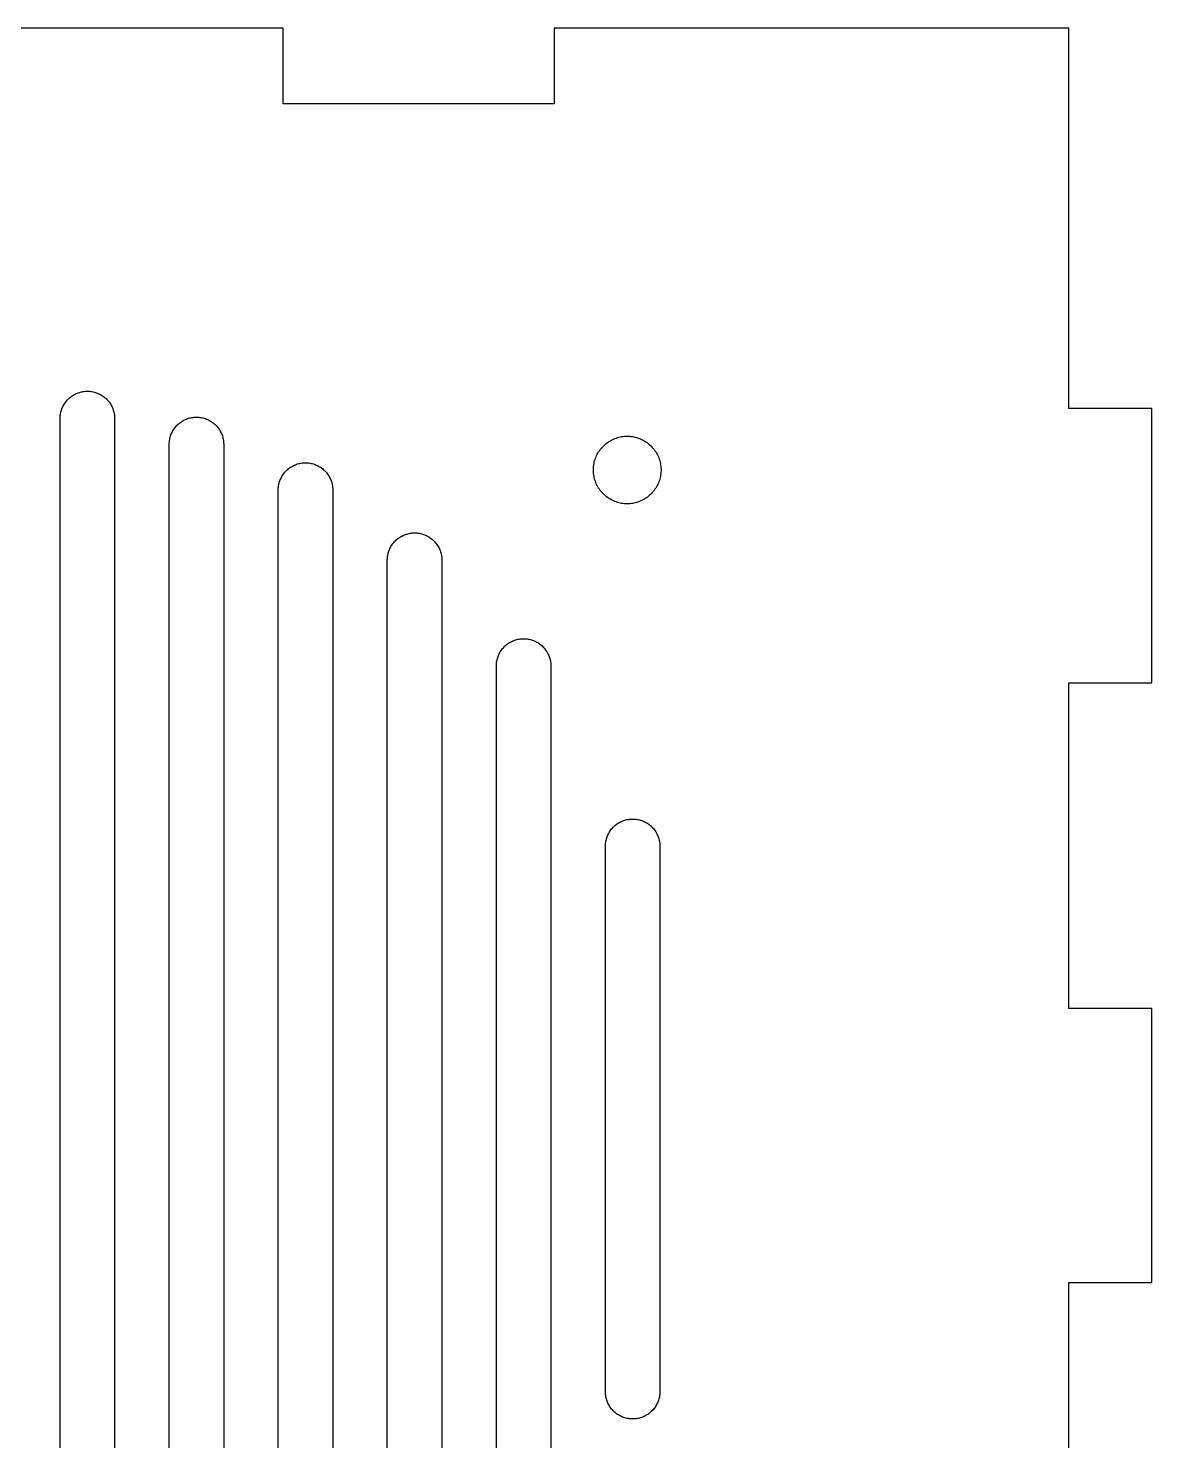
# Model space of a CAD drawing. Header units: metres. Extents: x -110 to 100, y -93 to 100.
# Drawn here: x -57.7 to -6.2, y 35.2 to 100 of the extents above; entities that cross this region are included whole.
import ezdxf

# ---------------------------------------------------------------- set-up
doc = ezdxf.new("R2010")
doc.units = ezdxf.units.M

msp = doc.modelspace()

# ---------------------------------------------------------------- linework, layer by layer
for p, q in [((-46.03, 100), (-110, 100)), ((-46.03, 96.54), (-46.03, 100)), ((-10, 100), (-33.6, 100)), ((-33.6, 100), (-33.6, 96.54)), ((-10, 82.57), (-10, 100)), ((-33.6, 96.54), (-46.03, 96.54)), ((-55.9957, 82.8688), (-55.9631, 82.9099)), ((-55.9631, 82.9099), (-55.9289, 82.9495)), ((-55.9289, 82.9495), (-55.8931, 82.9877)), ((-55.8931, 82.9877), (-55.8557, 83.0243)), ((-55.8557, 83.0243), (-55.8168, 83.0593)), ((-55.8168, 83.0593), (-55.7764, 83.0927)), ((-55.7764, 83.0927), (-55.7347, 83.1243)), ((-55.7347, 83.1243), (-55.6917, 83.1542)), ((-55.6917, 83.1542), (-55.6475, 83.1823)), ((-55.6475, 83.1823), (-55.6022, 83.2085)), ((-55.6022, 83.2085), (-55.5558, 83.2327)), ((-55.5558, 83.2327), (-55.5084, 83.255)), ((-55.5084, 83.255), (-55.4601, 83.2753)), ((-55.4601, 83.2753), (-55.4111, 83.2935)), ((-55.4111, 83.2935), (-55.3613, 83.3097)), ((-55.3613, 83.3097), (-55.3109, 83.3238)), ((-55.3109, 83.3238), (-55.2599, 83.3358)), ((-55.2599, 83.3358), (-55.2085, 83.3456)), ((-55.2085, 83.3456), (-55.1567, 83.3532)), ((-55.1567, 83.3532), (-55.1046, 83.3587)), ((-55.1046, 83.3587), (-55.0523, 83.362)), ((-55.0523, 83.362), (-55, 83.3631)), ((-55, 83.3631), (-54.9477, 83.362)), ((-54.9477, 83.362), (-54.8954, 83.3587)), ((-54.8954, 83.3587), (-54.8433, 83.3532)), ((-54.8433, 83.3532), (-54.7915, 83.3456)), ((-54.7915, 83.3456), (-54.7401, 83.3358)), ((-54.7401, 83.3358), (-54.6891, 83.3238)), ((-54.6891, 83.3238), (-54.6387, 83.3097)), ((-54.6387, 83.3097), (-54.5889, 83.2935)), ((-54.5889, 83.2935), (-54.5399, 83.2753)), ((-54.5399, 83.2753), (-54.4916, 83.255)), ((-54.4916, 83.255), (-54.4442, 83.2327)), ((-54.4442, 83.2327), (-54.3978, 83.2085)), ((-54.3978, 83.2085), (-54.3525, 83.1823)), ((-54.3525, 83.1823), (-54.3083, 83.1542)), ((-54.3083, 83.1542), (-54.2653, 83.1243)), ((-54.2653, 83.1243), (-54.2236, 83.0927)), ((-54.2236, 83.0927), (-54.1832, 83.0593)), ((-54.1832, 83.0593), (-54.1443, 83.0243)), ((-54.1443, 83.0243), (-54.1069, 82.9877)), ((-54.1069, 82.9877), (-54.0711, 82.9495)), ((-54.0711, 82.9495), (-54.0369, 82.9099)), ((-54.0369, 82.9099), (-54.0043, 82.8688)), ((-56.2475, 82.1916), (-56.2431, 82.2437)), ((-56.2431, 82.2437), (-56.2366, 82.2957)), ((-56.2366, 82.2957), (-56.2278, 82.3473)), ((-56.2278, 82.3473), (-56.217, 82.3985)), ((-56.217, 82.3985), (-56.2039, 82.4492)), ((-56.2039, 82.4492), (-56.1888, 82.4993)), ((-56.1888, 82.4993), (-56.1716, 82.5488)), ((-56.1716, 82.5488), (-56.1523, 82.5975)), ((-56.1523, 82.5975), (-56.131, 82.6453)), ((-56.131, 82.6453), (-56.1077, 82.6922)), ((-56.1077, 82.6922), (-56.0825, 82.7381)), ((-56.0825, 82.7381), (-56.0554, 82.7829)), ((-56.0554, 82.7829), (-56.0264, 82.8265)), ((-56.0264, 82.8265), (-55.9957, 82.8688)), ((-54.0043, 82.8688), (-53.9736, 82.8265)), ((-53.9736, 82.8265), (-53.9446, 82.7829)), ((-53.9446, 82.7829), (-53.9175, 82.7381)), ((-53.9175, 82.7381), (-53.8923, 82.6922)), ((-53.8923, 82.6922), (-53.869, 82.6453)), ((-53.869, 82.6453), (-53.8477, 82.5975)), ((-53.8477, 82.5975), (-53.8284, 82.5488)), ((-53.8284, 82.5488), (-53.8112, 82.4993)), ((-53.8112, 82.4993), (-53.7961, 82.4492)), ((-53.7961, 82.4492), (-53.783, 82.3985)), ((-53.783, 82.3985), (-53.7722, 82.3473)), ((-53.7722, 82.3473), (-53.7634, 82.2957)), ((-53.7634, 82.2957), (-53.7569, 82.2437)), ((-53.7569, 82.2437), (-53.7525, 82.1916)), ((-6.2, 82.57), (-10, 82.57)), ((-6.2, 70), (-6.2, 82.57)), ((-56.25, 17.8869), (-56.25, 82.1131)), ((-56.25, 82.1131), (-56.2497, 82.1131)), ((-56.2497, 82.1393), (-56.2475, 82.1916)), ((-56.2497, 82.1131), (-56.2497, 82.1393)), ((-53.7525, 82.1916), (-53.7503, 82.1393)), ((-53.7503, 82.1393), (-53.7503, 82.1131)), ((-53.7503, 82.1131), (-53.75, 82.1131)), ((-53.75, 82.1131), (-53.75, 17.8869)), ((-51.0825, 81.5483), (-51.0554, 81.5931)), ((-51.0554, 81.5931), (-51.0264, 81.6367)), ((-51.0264, 81.6367), (-50.9957, 81.679)), ((-50.9957, 81.679), (-50.9631, 81.7201)), ((-50.9631, 81.7201), (-50.9289, 81.7597)), ((-50.9289, 81.7597), (-50.8931, 81.7979)), ((-50.8931, 81.7979), (-50.8557, 81.8345)), ((-50.8557, 81.8345), (-50.8168, 81.8695)), ((-50.8168, 81.8695), (-50.7764, 81.9029)), ((-50.7764, 81.9029), (-50.7347, 81.9346)), ((-50.7347, 81.9346), (-50.6917, 81.9644)), ((-50.6917, 81.9644), (-50.6475, 81.9925)), ((-50.6475, 81.9925), (-50.6022, 82.0187)), ((-50.6022, 82.0187), (-50.5558, 82.0429)), ((-50.5558, 82.0429), (-50.5084, 82.0652)), ((-50.5084, 82.0652), (-50.4601, 82.0855)), ((-50.4601, 82.0855), (-50.4111, 82.1038)), ((-50.4111, 82.1038), (-50.3613, 82.1199)), ((-50.3613, 82.1199), (-50.3109, 82.134)), ((-50.3109, 82.134), (-50.2599, 82.146)), ((-50.2599, 82.146), (-50.2085, 82.1558)), ((-50.2085, 82.1558), (-50.1567, 82.1634)), ((-50.1567, 82.1634), (-50.1046, 82.1689)), ((-50.1046, 82.1689), (-50.0523, 82.1722)), ((-50.0523, 82.1722), (-50, 82.1733)), ((-50, 82.1733), (-49.9477, 82.1722)), ((-49.9477, 82.1722), (-49.8954, 82.1689)), ((-49.8954, 82.1689), (-49.8433, 82.1634)), ((-49.8433, 82.1634), (-49.7915, 82.1558)), ((-49.7915, 82.1558), (-49.7401, 82.146)), ((-49.7401, 82.146), (-49.6891, 82.134)), ((-49.6891, 82.134), (-49.6387, 82.1199)), ((-49.6387, 82.1199), (-49.5889, 82.1038)), ((-49.5889, 82.1038), (-49.5399, 82.0855)), ((-49.5399, 82.0855), (-49.4916, 82.0652)), ((-49.4916, 82.0652), (-49.4442, 82.0429)), ((-49.4442, 82.0429), (-49.3978, 82.0187)), ((-49.3978, 82.0187), (-49.3525, 81.9925)), ((-49.3525, 81.9925), (-49.3083, 81.9644)), ((-49.3083, 81.9644), (-49.2653, 81.9346)), ((-49.2653, 81.9346), (-49.2236, 81.9029)), ((-49.2236, 81.9029), (-49.1832, 81.8695)), ((-49.1832, 81.8695), (-49.1443, 81.8345)), ((-49.1443, 81.8345), (-49.1069, 81.7979)), ((-49.1069, 81.7979), (-49.0711, 81.7597)), ((-49.0711, 81.7597), (-49.0369, 81.7201)), ((-49.0369, 81.7201), (-49.0043, 81.679)), ((-49.0043, 81.679), (-48.9736, 81.6367)), ((-48.9736, 81.6367), (-48.9446, 81.5931)), ((-48.9446, 81.5931), (-48.9175, 81.5483)), ((-51.2497, 80.9495), (-51.2475, 81.0018)), ((-51.2497, 80.9233), (-51.2497, 80.9495)), ((-51.2475, 81.0018), (-51.2431, 81.0539)), ((-51.2431, 81.0539), (-51.2366, 81.1059)), ((-51.2366, 81.1059), (-51.2278, 81.1575)), ((-51.2278, 81.1575), (-51.217, 81.2087)), ((-51.217, 81.2087), (-51.2039, 81.2594)), ((-51.2039, 81.2594), (-51.1888, 81.3096)), ((-51.1888, 81.3096), (-51.1716, 81.359)), ((-51.1716, 81.359), (-51.1523, 81.4077)), ((-51.1523, 81.4077), (-51.131, 81.4555)), ((-51.131, 81.4555), (-51.1077, 81.5024)), ((-51.1077, 81.5024), (-51.0825, 81.5483)), ((-48.9175, 81.5483), (-48.8923, 81.5024)), ((-48.8923, 81.5024), (-48.869, 81.4555)), ((-48.869, 81.4555), (-48.8477, 81.4077)), ((-48.8477, 81.4077), (-48.8284, 81.359)), ((-48.8284, 81.359), (-48.8112, 81.3096)), ((-48.8112, 81.3096), (-48.7961, 81.2594)), ((-48.7961, 81.2594), (-48.783, 81.2087)), ((-48.783, 81.2087), (-48.7722, 81.1575)), ((-48.7722, 81.1575), (-48.7634, 81.1059)), ((-48.7634, 81.1059), (-48.7569, 81.0539)), ((-48.7569, 81.0539), (-48.7525, 81.0018)), ((-48.7525, 81.0018), (-48.7503, 80.9495)), ((-48.7503, 80.9495), (-48.7503, 80.9233)), ((-31.2628, 80.9233), (-31.2128, 80.9647)), ((-31.2128, 80.9647), (-31.1611, 81.004)), ((-31.1611, 81.004), (-31.1078, 81.041)), ((-31.1078, 81.041), (-31.0529, 81.0758)), ((-31.0529, 81.0758), (-30.9967, 81.1083)), ((-30.9967, 81.1083), (-30.9392, 81.1384)), ((-30.9392, 81.1384), (-30.8804, 81.166)), ((-30.8804, 81.166), (-30.8206, 81.1911)), ((-30.8206, 81.1911), (-30.7598, 81.2138)), ((-30.7598, 81.2138), (-30.698, 81.2338)), ((-30.698, 81.2338), (-30.6355, 81.2513)), ((-30.6355, 81.2513), (-30.5723, 81.2661)), ((-30.5723, 81.2661), (-30.5085, 81.2783)), ((-30.5085, 81.2783), (-30.4443, 81.2878)), ((-30.4443, 81.2878), (-30.3797, 81.2946)), ((-30.3797, 81.2946), (-30.3149, 81.2986)), ((-30.3149, 81.2986), (-30.25, 81.3)), ((-30.25, 81.3), (-30.1851, 81.2986)), ((-30.1851, 81.2986), (-30.1203, 81.2946)), ((-30.1203, 81.2946), (-30.0557, 81.2878)), ((-30.0557, 81.2878), (-29.9915, 81.2783)), ((-29.9915, 81.2783), (-29.9277, 81.2661)), ((-29.9277, 81.2661), (-29.8645, 81.2513)), ((-29.8645, 81.2513), (-29.802, 81.2338)), ((-29.802, 81.2338), (-29.7403, 81.2138)), ((-29.7403, 81.2138), (-29.6794, 81.1911)), ((-29.6794, 81.1911), (-29.6196, 81.166)), ((-29.6196, 81.166), (-29.5608, 81.1384)), ((-29.5608, 81.1384), (-29.5033, 81.1083)), ((-29.5033, 81.1083), (-29.4471, 81.0758)), ((-29.4471, 81.0758), (-29.3923, 81.041)), ((-29.3923, 81.041), (-29.3389, 81.004)), ((-29.3389, 81.004), (-29.2872, 80.9647)), ((-29.2872, 80.9647), (-29.2372, 80.9233)), ((-51.25, 19.0767), (-51.25, 80.9233)), ((-51.25, 80.9233), (-51.2497, 80.9233)), ((-48.7503, 80.9233), (-48.75, 80.9233)), ((-48.75, 80.9233), (-48.75, 19.0767)), ((-31.7242, 80.229), (-31.7028, 80.2903)), ((-31.7028, 80.2903), (-31.6789, 80.3506)), ((-31.6789, 80.3506), (-31.6525, 80.41)), ((-31.6525, 80.41), (-31.6236, 80.4681)), ((-31.6236, 80.4681), (-31.5923, 80.525)), ((-31.5923, 80.525), (-31.5587, 80.5805)), ((-31.5587, 80.5805), (-31.5228, 80.6346)), ((-31.5228, 80.6346), (-31.4846, 80.6871)), ((-31.4846, 80.6871), (-31.4443, 80.738)), ((-31.4443, 80.738), (-31.4019, 80.7871)), ((-31.4019, 80.7871), (-31.3574, 80.8345)), ((-31.3574, 80.8345), (-31.3111, 80.8799)), ((-31.3111, 80.8799), (-31.2628, 80.9233)), ((-29.2372, 80.9233), (-29.189, 80.8799)), ((-29.189, 80.8799), (-29.1426, 80.8345)), ((-29.1426, 80.8345), (-29.0981, 80.7871)), ((-29.0981, 80.7871), (-29.0557, 80.738)), ((-29.0557, 80.738), (-29.0154, 80.6871)), ((-29.0154, 80.6871), (-28.9772, 80.6346)), ((-28.9772, 80.6346), (-28.9413, 80.5805)), ((-28.9413, 80.5805), (-28.9077, 80.525)), ((-28.9077, 80.525), (-28.8764, 80.4681)), ((-28.8764, 80.4681), (-28.8475, 80.41)), ((-28.8475, 80.41), (-28.8211, 80.3506)), ((-28.8211, 80.3506), (-28.7972, 80.2903)), ((-28.7972, 80.2903), (-28.7759, 80.229)), ((-45.9631, 79.6282), (-45.9289, 79.6678)), ((-45.9289, 79.6678), (-45.8931, 79.706)), ((-45.8931, 79.706), (-45.8557, 79.7426)), ((-45.8557, 79.7426), (-45.8168, 79.7776)), ((-45.8168, 79.7776), (-45.7764, 79.811)), ((-45.7764, 79.811), (-45.7347, 79.8427)), ((-45.7347, 79.8427), (-45.6917, 79.8725)), ((-45.6917, 79.8725), (-45.6475, 79.9006)), ((-45.6475, 79.9006), (-45.6022, 79.9268)), ((-45.6022, 79.9268), (-45.5558, 79.951)), ((-45.5558, 79.951), (-45.5084, 79.9733)), ((-45.5084, 79.9733), (-45.4601, 79.9936)), ((-45.4601, 79.9936), (-45.4111, 80.0119)), ((-45.4111, 80.0119), (-45.3613, 80.028)), ((-45.3613, 80.028), (-45.3109, 80.0421)), ((-45.3109, 80.0421), (-45.2599, 80.0541)), ((-45.2599, 80.0541), (-45.2085, 80.0639)), ((-45.2085, 80.0639), (-45.1567, 80.0715)), ((-45.1567, 80.0715), (-45.1046, 80.077)), ((-45.1046, 80.077), (-45.0523, 80.0803)), ((-45.0523, 80.0803), (-45, 80.0814)), ((-45, 80.0814), (-44.9477, 80.0803)), ((-44.9477, 80.0803), (-44.8954, 80.077)), ((-44.8954, 80.077), (-44.8433, 80.0715)), ((-44.8433, 80.0715), (-44.7915, 80.0639)), ((-44.7915, 80.0639), (-44.7401, 80.0541)), ((-44.7401, 80.0541), (-44.6891, 80.0421)), ((-44.6891, 80.0421), (-44.6387, 80.028)), ((-44.6387, 80.028), (-44.5889, 80.0119)), ((-44.5889, 80.0119), (-44.5399, 79.9936)), ((-44.5399, 79.9936), (-44.4916, 79.9733)), ((-44.4916, 79.9733), (-44.4442, 79.951)), ((-44.4442, 79.951), (-44.3978, 79.9268)), ((-44.3978, 79.9268), (-44.3525, 79.9006)), ((-44.3525, 79.9006), (-44.3083, 79.8725)), ((-44.3083, 79.8725), (-44.2653, 79.8427)), ((-44.2653, 79.8427), (-44.2236, 79.811)), ((-44.2236, 79.811), (-44.1832, 79.7776)), ((-44.1832, 79.7776), (-44.1443, 79.7426)), ((-44.1443, 79.7426), (-44.1069, 79.706)), ((-44.1069, 79.706), (-44.0711, 79.6678)), ((-44.0711, 79.6678), (-44.0369, 79.6282)), ((-31.7997, 79.7825), (-31.797, 79.8473)), ((-31.7997, 79.7175), (-31.7997, 79.7825)), ((-31.797, 79.6527), (-31.7997, 79.7175)), ((-31.797, 79.8473), (-31.7915, 79.912)), ((-31.7915, 79.588), (-31.797, 79.6527)), ((-31.7915, 79.912), (-31.7834, 79.9764)), ((-31.7834, 79.9764), (-31.7726, 80.0404)), ((-31.7726, 80.0404), (-31.759, 80.1039)), ((-31.759, 80.1039), (-31.7429, 80.1668)), ((-31.7429, 80.1668), (-31.7242, 80.229)), ((-28.7759, 80.229), (-28.7571, 80.1668)), ((-28.7571, 80.1668), (-28.741, 80.1039)), ((-28.741, 80.1039), (-28.7275, 80.0404)), ((-28.7275, 80.0404), (-28.7166, 79.9764)), ((-28.7166, 79.9764), (-28.7085, 79.912)), ((-28.7085, 79.912), (-28.7031, 79.8473)), ((-28.7031, 79.6527), (-28.7085, 79.588)), ((-28.7031, 79.8473), (-28.7003, 79.7825)), ((-28.7003, 79.7175), (-28.7031, 79.6527)), ((-28.7003, 79.7825), (-28.7003, 79.7175)), ((-46.2431, 78.9621), (-46.2366, 79.014)), ((-46.2366, 79.014), (-46.2278, 79.0656)), ((-46.2278, 79.0656), (-46.217, 79.1168)), ((-46.217, 79.1168), (-46.2039, 79.1675)), ((-46.2039, 79.1675), (-46.1888, 79.2177)), ((-46.1888, 79.2177), (-46.1716, 79.2671)), ((-46.1716, 79.2671), (-46.1523, 79.3158)), ((-46.1523, 79.3158), (-46.131, 79.3636)), ((-46.131, 79.3636), (-46.1077, 79.4105)), ((-46.1077, 79.4105), (-46.0825, 79.4564)), ((-46.0825, 79.4564), (-46.0554, 79.5012)), ((-46.0554, 79.5012), (-46.0264, 79.5448)), ((-46.0264, 79.5448), (-45.9957, 79.5871)), ((-45.9957, 79.5871), (-45.9631, 79.6282)), ((-44.0369, 79.6282), (-44.0043, 79.5871)), ((-44.0043, 79.5871), (-43.9736, 79.5448)), ((-43.9736, 79.5448), (-43.9446, 79.5012)), ((-43.9446, 79.5012), (-43.9175, 79.4564)), ((-43.9175, 79.4564), (-43.8923, 79.4105)), ((-43.8923, 79.4105), (-43.869, 79.3636)), ((-43.869, 79.3636), (-43.8477, 79.3158)), ((-43.8477, 79.3158), (-43.8284, 79.2671)), ((-43.8284, 79.2671), (-43.8112, 79.2177)), ((-43.8112, 79.2177), (-43.7961, 79.1675)), ((-43.7961, 79.1675), (-43.783, 79.1168)), ((-43.783, 79.1168), (-43.7722, 79.0656)), ((-43.7722, 79.0656), (-43.7634, 79.014)), ((-43.7634, 79.014), (-43.7569, 78.9621)), ((-31.7834, 79.5236), (-31.7915, 79.588)), ((-31.7726, 79.4595), (-31.7834, 79.5236)), ((-31.759, 79.396), (-31.7726, 79.4595)), ((-31.7429, 79.3332), (-31.759, 79.396)), ((-31.7242, 79.271), (-31.7429, 79.3332)), ((-31.7028, 79.2097), (-31.7242, 79.271)), ((-31.6789, 79.1493), (-31.7028, 79.2097)), ((-31.6525, 79.09), (-31.6789, 79.1493)), ((-31.6236, 79.0319), (-31.6525, 79.09)), ((-31.5923, 78.975), (-31.6236, 79.0319)), ((-28.8764, 79.0319), (-28.9077, 78.975)), ((-28.8475, 79.09), (-28.8764, 79.0319)), ((-28.8211, 79.1493), (-28.8475, 79.09)), ((-28.7972, 79.2097), (-28.8211, 79.1493)), ((-28.7759, 79.271), (-28.7972, 79.2097)), ((-28.7571, 79.3332), (-28.7759, 79.271)), ((-28.741, 79.396), (-28.7571, 79.3332)), ((-28.7275, 79.4595), (-28.741, 79.396)), ((-28.7166, 79.5236), (-28.7275, 79.4595)), ((-28.7085, 79.588), (-28.7166, 79.5236)), ((-46.25, 21.1686), (-46.25, 78.8314)), ((-46.25, 78.8314), (-46.2497, 78.8314)), ((-46.2497, 78.8576), (-46.2475, 78.9099)), ((-46.2497, 78.8314), (-46.2497, 78.8576)), ((-46.2475, 78.9099), (-46.2431, 78.9621)), ((-43.7569, 78.9621), (-43.7525, 78.9099)), ((-43.7525, 78.9099), (-43.7503, 78.8576)), ((-43.7503, 78.8576), (-43.7503, 78.8314)), ((-43.7503, 78.8314), (-43.75, 78.8314)), ((-43.75, 78.8314), (-43.75, 21.1686)), ((-31.5587, 78.9195), (-31.5923, 78.975)), ((-31.5228, 78.8654), (-31.5587, 78.9195)), ((-31.4846, 78.8129), (-31.5228, 78.8654)), ((-31.4443, 78.762), (-31.4846, 78.8129)), ((-31.4019, 78.7128), (-31.4443, 78.762)), ((-31.3574, 78.6655), (-31.4019, 78.7128)), ((-31.3111, 78.6201), (-31.3574, 78.6655)), ((-31.2628, 78.5766), (-31.3111, 78.6201)), ((-31.2128, 78.5353), (-31.2628, 78.5766)), ((-31.1611, 78.496), (-31.2128, 78.5353)), ((-31.1078, 78.459), (-31.1611, 78.496)), ((-31.0529, 78.4242), (-31.1078, 78.459)), ((-30.9967, 78.3917), (-31.0529, 78.4242)), ((-30.9392, 78.3616), (-30.9967, 78.3917)), ((-30.8804, 78.334), (-30.9392, 78.3616)), ((-29.5608, 78.3616), (-29.6196, 78.334)), ((-29.5033, 78.3917), (-29.5608, 78.3616)), ((-29.4471, 78.4242), (-29.5033, 78.3917)), ((-29.3923, 78.459), (-29.4471, 78.4242)), ((-29.3389, 78.496), (-29.3923, 78.459)), ((-29.2872, 78.5353), (-29.3389, 78.496)), ((-29.2372, 78.5766), (-29.2872, 78.5353)), ((-29.189, 78.6201), (-29.2372, 78.5766)), ((-29.1426, 78.6655), (-29.189, 78.6201)), ((-29.0981, 78.7128), (-29.1426, 78.6655)), ((-29.0557, 78.762), (-29.0981, 78.7128)), ((-29.0154, 78.8129), (-29.0557, 78.762)), ((-28.9772, 78.8654), (-29.0154, 78.8129)), ((-28.9413, 78.9195), (-28.9772, 78.8654)), ((-28.9077, 78.975), (-28.9413, 78.9195)), ((-30.8206, 78.3088), (-30.8804, 78.334)), ((-30.7598, 78.2862), (-30.8206, 78.3088)), ((-30.698, 78.2661), (-30.7598, 78.2862)), ((-30.6355, 78.2487), (-30.698, 78.2661)), ((-30.5723, 78.2339), (-30.6355, 78.2487)), ((-30.5085, 78.2217), (-30.5723, 78.2339)), ((-30.4443, 78.2122), (-30.5085, 78.2217)), ((-30.3797, 78.2054), (-30.4443, 78.2122)), ((-30.3149, 78.2014), (-30.3797, 78.2054)), ((-30.25, 78.2), (-30.3149, 78.2014)), ((-30.1851, 78.2014), (-30.25, 78.2)), ((-30.1203, 78.2054), (-30.1851, 78.2014)), ((-30.0557, 78.2122), (-30.1203, 78.2054)), ((-29.9915, 78.2217), (-30.0557, 78.2122)), ((-29.9277, 78.2339), (-29.9915, 78.2217)), ((-29.8645, 78.2487), (-29.9277, 78.2339)), ((-29.802, 78.2661), (-29.8645, 78.2487)), ((-29.7403, 78.2862), (-29.802, 78.2661)), ((-29.6794, 78.3088), (-29.7403, 78.2862)), ((-29.6196, 78.334), (-29.6794, 78.3088)), ((-40.9957, 76.3731), (-40.9631, 76.4142)), ((-40.9631, 76.4142), (-40.9289, 76.4538)), ((-40.9289, 76.4538), (-40.8931, 76.4919)), ((-40.8931, 76.4919), (-40.8557, 76.5286)), ((-40.8557, 76.5286), (-40.8168, 76.5636)), ((-40.8168, 76.5636), (-40.7764, 76.597)), ((-40.7764, 76.597), (-40.7347, 76.6286)), ((-40.7347, 76.6286), (-40.6917, 76.6585)), ((-40.6917, 76.6585), (-40.6475, 76.6866)), ((-40.6475, 76.6866), (-40.6022, 76.7128)), ((-40.6022, 76.7128), (-40.5558, 76.737)), ((-40.5558, 76.737), (-40.5084, 76.7593)), ((-40.5084, 76.7593), (-40.4601, 76.7796)), ((-40.4601, 76.7796), (-40.4111, 76.7978)), ((-40.4111, 76.7978), (-40.3613, 76.814)), ((-40.3613, 76.814), (-40.3109, 76.8281)), ((-40.3109, 76.8281), (-40.2599, 76.8401)), ((-40.2599, 76.8401), (-40.2085, 76.8499)), ((-40.2085, 76.8499), (-40.1567, 76.8575)), ((-40.1567, 76.8575), (-40.1046, 76.863)), ((-40.1046, 76.863), (-40.0523, 76.8663)), ((-40.0523, 76.8663), (-40, 76.8674)), ((-40, 76.8674), (-39.9477, 76.8663)), ((-39.9477, 76.8663), (-39.8954, 76.863)), ((-39.8954, 76.863), (-39.8433, 76.8575)), ((-39.8433, 76.8575), (-39.7915, 76.8499)), ((-39.7915, 76.8499), (-39.7401, 76.8401)), ((-39.7401, 76.8401), (-39.6891, 76.8281)), ((-39.6891, 76.8281), (-39.6387, 76.814)), ((-39.6387, 76.814), (-39.5889, 76.7978)), ((-39.5889, 76.7978), (-39.5399, 76.7796)), ((-39.5399, 76.7796), (-39.4916, 76.7593)), ((-39.4916, 76.7593), (-39.4442, 76.737)), ((-39.4442, 76.737), (-39.3978, 76.7128)), ((-39.3978, 76.7128), (-39.3525, 76.6866)), ((-39.3525, 76.6866), (-39.3083, 76.6585)), ((-39.3083, 76.6585), (-39.2653, 76.6286)), ((-39.2653, 76.6286), (-39.2236, 76.597)), ((-39.2236, 76.597), (-39.1832, 76.5636)), ((-39.1832, 76.5636), (-39.1443, 76.5286)), ((-39.1443, 76.5286), (-39.1069, 76.4919)), ((-39.1069, 76.4919), (-39.0711, 76.4538)), ((-39.0711, 76.4538), (-39.0369, 76.4142)), ((-39.0369, 76.4142), (-39.0043, 76.3731)), ((-41.2431, 75.748), (-41.2366, 75.8)), ((-41.2366, 75.8), (-41.2278, 75.8516)), ((-41.2278, 75.8516), (-41.217, 75.9028)), ((-41.217, 75.9028), (-41.2039, 75.9535)), ((-41.2039, 75.9535), (-41.1888, 76.0036)), ((-41.1888, 76.0036), (-41.1716, 76.0531)), ((-41.1716, 76.0531), (-41.1523, 76.1018)), ((-41.1523, 76.1018), (-41.131, 76.1496)), ((-41.131, 76.1496), (-41.1077, 76.1965)), ((-41.1077, 76.1965), (-41.0825, 76.2424)), ((-41.0825, 76.2424), (-41.0554, 76.2872)), ((-41.0554, 76.2872), (-41.0264, 76.3308)), ((-41.0264, 76.3308), (-40.9957, 76.3731)), ((-39.0043, 76.3731), (-38.9736, 76.3308)), ((-38.9736, 76.3308), (-38.9446, 76.2872)), ((-38.9446, 76.2872), (-38.9175, 76.2424)), ((-38.9175, 76.2424), (-38.8923, 76.1965)), ((-38.8923, 76.1965), (-38.869, 76.1496)), ((-38.869, 76.1496), (-38.8477, 76.1018)), ((-38.8477, 76.1018), (-38.8284, 76.0531)), ((-38.8284, 76.0531), (-38.8112, 76.0036)), ((-38.8112, 76.0036), (-38.7961, 75.9535)), ((-38.7961, 75.9535), (-38.783, 75.9028)), ((-38.783, 75.9028), (-38.7722, 75.8516)), ((-38.7722, 75.8516), (-38.7634, 75.8)), ((-38.7634, 75.8), (-38.7569, 75.748)), ((-41.25, 24.3826), (-41.25, 75.6174)), ((-41.25, 75.6174), (-41.2497, 75.6174)), ((-41.2497, 75.6436), (-41.2475, 75.6959)), ((-41.2497, 75.6174), (-41.2497, 75.6436)), ((-41.2475, 75.6959), (-41.2431, 75.748)), ((-38.7569, 75.748), (-38.7525, 75.6959)), ((-38.7525, 75.6959), (-38.7503, 75.6436)), ((-38.7503, 75.6436), (-38.7503, 75.6174)), ((-38.7503, 75.6174), (-38.75, 75.6174)), ((-38.75, 75.6174), (-38.75, 24.3826)), ((-35.6022, 71.8619), (-35.5558, 71.8862)), ((-35.5558, 71.8862), (-35.5084, 71.9085)), ((-35.5084, 71.9085), (-35.4601, 71.9288)), ((-35.4601, 71.9288), (-35.4111, 71.947)), ((-35.4111, 71.947), (-35.3613, 71.9632)), ((-35.3613, 71.9632), (-35.3109, 71.9773)), ((-35.3109, 71.9773), (-35.2599, 71.9892)), ((-35.2599, 71.9892), (-35.2085, 71.9991)), ((-35.2085, 71.9991), (-35.1567, 72.0067)), ((-35.1567, 72.0067), (-35.1046, 72.0122)), ((-35.1046, 72.0122), (-35.0523, 72.0155)), ((-35.0523, 72.0155), (-35, 72.0166)), ((-35, 72.0166), (-34.9477, 72.0155)), ((-34.9477, 72.0155), (-34.8954, 72.0122)), ((-34.8954, 72.0122), (-34.8433, 72.0067)), ((-34.8433, 72.0067), (-34.7915, 71.9991)), ((-34.7915, 71.9991), (-34.7401, 71.9892)), ((-34.7401, 71.9892), (-34.6891, 71.9773)), ((-34.6891, 71.9773), (-34.6387, 71.9632)), ((-34.6387, 71.9632), (-34.5889, 71.947)), ((-34.5889, 71.947), (-34.5399, 71.9288)), ((-34.5399, 71.9288), (-34.4916, 71.9085)), ((-34.4916, 71.9085), (-34.4442, 71.8862)), ((-34.4442, 71.8862), (-34.3978, 71.8619)), ((-36.1716, 71.2023), (-36.1523, 71.2509)), ((-36.1523, 71.2509), (-36.131, 71.2988)), ((-36.131, 71.2988), (-36.1077, 71.3457)), ((-36.1077, 71.3457), (-36.0825, 71.3916)), ((-36.0825, 71.3916), (-36.0554, 71.4363)), ((-36.0554, 71.4363), (-36.0264, 71.4799)), ((-36.0264, 71.4799), (-35.9957, 71.5223)), ((-35.9957, 71.5223), (-35.9631, 71.5633)), ((-35.9631, 71.5633), (-35.9289, 71.603)), ((-35.9289, 71.603), (-35.8931, 71.6411)), ((-35.8931, 71.6411), (-35.8557, 71.6778)), ((-35.8557, 71.6778), (-35.8168, 71.7128)), ((-35.8168, 71.7128), (-35.7764, 71.7462)), ((-35.7764, 71.7462), (-35.7347, 71.7778)), ((-35.7347, 71.7778), (-35.6917, 71.8077)), ((-35.6917, 71.8077), (-35.6475, 71.8358)), ((-35.6475, 71.8358), (-35.6022, 71.8619)), ((-34.3978, 71.8619), (-34.3525, 71.8358)), ((-34.3525, 71.8358), (-34.3083, 71.8077)), ((-34.3083, 71.8077), (-34.2653, 71.7778)), ((-34.2653, 71.7778), (-34.2236, 71.7462)), ((-34.2236, 71.7462), (-34.1832, 71.7128)), ((-34.1832, 71.7128), (-34.1443, 71.6778)), ((-34.1443, 71.6778), (-34.1069, 71.6411)), ((-34.1069, 71.6411), (-34.0711, 71.603)), ((-34.0711, 71.603), (-34.0369, 71.5633)), ((-34.0369, 71.5633), (-34.0043, 71.5223)), ((-34.0043, 71.5223), (-33.9736, 71.4799)), ((-33.9736, 71.4799), (-33.9446, 71.4363)), ((-33.9446, 71.4363), (-33.9175, 71.3916)), ((-33.9175, 71.3916), (-33.8923, 71.3457)), ((-33.8923, 71.3457), (-33.869, 71.2988)), ((-33.869, 71.2988), (-33.8477, 71.2509)), ((-33.8477, 71.2509), (-33.8284, 71.2023)), ((-36.25, 29.2334), (-36.25, 70.7666)), ((-36.25, 70.7666), (-36.2497, 70.7666)), ((-36.2497, 70.7927), (-36.2475, 70.845)), ((-36.2497, 70.7666), (-36.2497, 70.7927)), ((-36.2475, 70.845), (-36.2431, 70.8972)), ((-36.2431, 70.8972), (-36.2366, 70.9492)), ((-36.2366, 70.9492), (-36.2278, 71.0008)), ((-36.2278, 71.0008), (-36.217, 71.052)), ((-36.217, 71.052), (-36.2039, 71.1027)), ((-36.2039, 71.1027), (-36.1888, 71.1528)), ((-36.1888, 71.1528), (-36.1716, 71.2023)), ((-33.8284, 71.2023), (-33.8112, 71.1528)), ((-33.8112, 71.1528), (-33.7961, 71.1027)), ((-33.7961, 71.1027), (-33.783, 71.052)), ((-33.783, 71.052), (-33.7722, 71.0008)), ((-33.7722, 71.0008), (-33.7634, 70.9492)), ((-33.7634, 70.9492), (-33.7569, 70.8972)), ((-33.7569, 70.8972), (-33.7525, 70.845)), ((-33.7525, 70.845), (-33.7503, 70.7927)), ((-33.7503, 70.7927), (-33.7503, 70.7666)), ((-33.7503, 70.7666), (-33.75, 70.7666)), ((-33.75, 70.7666), (-33.75, 29.2334)), ((-10, 55.07), (-10, 70)), ((-10, 70), (-6.2, 70)), ((-30.8168, 63.4462), (-30.7764, 63.4796)), ((-30.7764, 63.4796), (-30.7347, 63.5113)), ((-30.7347, 63.5113), (-30.6917, 63.5411)), ((-30.6917, 63.5411), (-30.6475, 63.5692)), ((-30.6475, 63.5692), (-30.6022, 63.5954)), ((-30.6022, 63.5954), (-30.5558, 63.6196)), ((-30.5558, 63.6196), (-30.5084, 63.6419)), ((-30.5084, 63.6419), (-30.4601, 63.6622)), ((-30.4601, 63.6622), (-30.4111, 63.6805)), ((-30.4111, 63.6805), (-30.3613, 63.6966)), ((-30.3613, 63.6966), (-30.3109, 63.7107)), ((-30.3109, 63.7107), (-30.2599, 63.7227)), ((-30.2599, 63.7227), (-30.2085, 63.7325)), ((-30.2085, 63.7325), (-30.1567, 63.7401)), ((-30.1567, 63.7401), (-30.1046, 63.7456)), ((-30.1046, 63.7456), (-30.0523, 63.7489)), ((-30.0523, 63.7489), (-30, 63.75)), ((-30, 63.75), (-29.9477, 63.7489)), ((-29.9477, 63.7489), (-29.8954, 63.7456)), ((-29.8954, 63.7456), (-29.8433, 63.7401)), ((-29.8433, 63.7401), (-29.7915, 63.7325)), ((-29.7915, 63.7325), (-29.7401, 63.7227)), ((-29.7401, 63.7227), (-29.6891, 63.7107)), ((-29.6891, 63.7107), (-29.6387, 63.6966)), ((-29.6387, 63.6966), (-29.5889, 63.6805)), ((-29.5889, 63.6805), (-29.5399, 63.6622)), ((-29.5399, 63.6622), (-29.4916, 63.6419)), ((-29.4916, 63.6419), (-29.4442, 63.6196)), ((-29.4442, 63.6196), (-29.3978, 63.5954)), ((-29.3978, 63.5954), (-29.3525, 63.5692)), ((-29.3525, 63.5692), (-29.3083, 63.5411)), ((-29.3083, 63.5411), (-29.2653, 63.5113)), ((-29.2653, 63.5113), (-29.2236, 63.4796)), ((-29.2236, 63.4796), (-29.1832, 63.4462)), ((-31.217, 62.7854), (-31.2039, 62.8361)), ((-31.2039, 62.8361), (-31.1888, 62.8863)), ((-31.1888, 62.8863), (-31.1716, 62.9357)), ((-31.1716, 62.9357), (-31.1523, 62.9844)), ((-31.1523, 62.9844), (-31.131, 63.0322)), ((-31.131, 63.0322), (-31.1077, 63.0791)), ((-31.1077, 63.0791), (-31.0825, 63.125)), ((-31.0825, 63.125), (-31.0554, 63.1698)), ((-31.0554, 63.1698), (-31.0264, 63.2134)), ((-31.0264, 63.2134), (-30.9957, 63.2557)), ((-30.9957, 63.2557), (-30.9631, 63.2968)), ((-30.9631, 63.2968), (-30.9289, 63.3364)), ((-30.9289, 63.3364), (-30.8931, 63.3746)), ((-30.8931, 63.3746), (-30.8557, 63.4112)), ((-30.8557, 63.4112), (-30.8168, 63.4462)), ((-29.1832, 63.4462), (-29.1443, 63.4112)), ((-29.1443, 63.4112), (-29.1069, 63.3746)), ((-29.1069, 63.3746), (-29.0711, 63.3364)), ((-29.0711, 63.3364), (-29.0369, 63.2968)), ((-29.0369, 63.2968), (-29.0043, 63.2557)), ((-29.0043, 63.2557), (-28.9736, 63.2134)), ((-28.9736, 63.2134), (-28.9446, 63.1698)), ((-28.9446, 63.1698), (-28.9175, 63.125)), ((-28.9175, 63.125), (-28.8923, 63.0791)), ((-28.8923, 63.0791), (-28.869, 63.0322)), ((-28.869, 63.0322), (-28.8477, 62.9844)), ((-28.8477, 62.9844), (-28.8284, 62.9357)), ((-28.8284, 62.9357), (-28.8112, 62.8863)), ((-28.8112, 62.8863), (-28.7961, 62.8361)), ((-28.7961, 62.8361), (-28.783, 62.7854)), ((-31.25, 37.5), (-31.25, 62.5)), ((-31.25, 62.5), (-31.2497, 62.5)), ((-31.2497, 62.5262), (-31.2475, 62.5785)), ((-31.2497, 62.5), (-31.2497, 62.5262)), ((-31.2475, 62.5785), (-31.2431, 62.6306)), ((-31.2431, 62.6306), (-31.2366, 62.6826)), ((-31.2366, 62.6826), (-31.2278, 62.7342)), ((-31.2278, 62.7342), (-31.217, 62.7854)), ((-28.783, 62.7854), (-28.7722, 62.7342)), ((-28.7722, 62.7342), (-28.7634, 62.6826)), ((-28.7634, 62.6826), (-28.7569, 62.6306)), ((-28.7569, 62.6306), (-28.7525, 62.5785)), ((-28.7525, 62.5785), (-28.7503, 62.5262)), ((-28.7503, 62.5262), (-28.7503, 62.5)), ((-28.7503, 62.5), (-28.75, 62.5)), ((-28.75, 62.5), (-28.75, 37.5)), ((-6.2, 55.07), (-10, 55.07)), ((-6.2, 42.5), (-6.2, 55.07)), ((-10, 27.57), (-10, 42.5)), ((-10, 42.5), (-6.2, 42.5)), ((-31.2497, 37.5), (-31.25, 37.5)), ((-31.2497, 37.4738), (-31.2497, 37.5)), ((-31.2475, 37.4215), (-31.2497, 37.4738)), ((-31.2431, 37.3694), (-31.2475, 37.4215)), ((-31.2366, 37.3174), (-31.2431, 37.3694)), ((-31.2278, 37.2658), (-31.2366, 37.3174)), ((-31.217, 37.2146), (-31.2278, 37.2658)), ((-31.2039, 37.1639), (-31.217, 37.2146)), ((-31.1888, 37.1137), (-31.2039, 37.1639)), ((-31.1716, 37.0643), (-31.1888, 37.1137)), ((-31.1523, 37.0156), (-31.1716, 37.0643)), ((-31.131, 36.9678), (-31.1523, 37.0156)), ((-31.1077, 36.9209), (-31.131, 36.9678)), ((-31.0825, 36.875), (-31.1077, 36.9209)), ((-28.8923, 36.9209), (-28.9175, 36.875)), ((-28.869, 36.9678), (-28.8923, 36.9209)), ((-28.8477, 37.0156), (-28.869, 36.9678)), ((-28.8284, 37.0643), (-28.8477, 37.0156)), ((-28.8112, 37.1137), (-28.8284, 37.0643)), ((-28.7961, 37.1639), (-28.8112, 37.1137)), ((-28.783, 37.2146), (-28.7961, 37.1639)), ((-28.7722, 37.2658), (-28.783, 37.2146)), ((-28.7634, 37.3174), (-28.7722, 37.2658)), ((-28.7569, 37.3694), (-28.7634, 37.3174)), ((-28.7525, 37.4215), (-28.7569, 37.3694)), ((-28.7503, 37.4738), (-28.7525, 37.4215)), ((-28.75, 37.5), (-28.7503, 37.5)), ((-28.7503, 37.5), (-28.7503, 37.4738)), ((-31.0554, 36.8302), (-31.0825, 36.875)), ((-31.0264, 36.7866), (-31.0554, 36.8302)), ((-30.9957, 36.7443), (-31.0264, 36.7866)), ((-30.9631, 36.7032), (-30.9957, 36.7443)), ((-30.9289, 36.6636), (-30.9631, 36.7032)), ((-30.8931, 36.6254), (-30.9289, 36.6636)), ((-30.8557, 36.5888), (-30.8931, 36.6254)), ((-30.8168, 36.5538), (-30.8557, 36.5888)), ((-30.7764, 36.5204), (-30.8168, 36.5538)), ((-30.7347, 36.4887), (-30.7764, 36.5204)), ((-30.6917, 36.4589), (-30.7347, 36.4887)), ((-30.6475, 36.4308), (-30.6917, 36.4589)), ((-30.6022, 36.4046), (-30.6475, 36.4308)), ((-30.5558, 36.3804), (-30.6022, 36.4046)), ((-30.5084, 36.3581), (-30.5558, 36.3804)), ((-30.4601, 36.3378), (-30.5084, 36.3581)), ((-30.4111, 36.3195), (-30.4601, 36.3378)), ((-30.3613, 36.3034), (-30.4111, 36.3195)), ((-30.3109, 36.2893), (-30.3613, 36.3034)), ((-30.2599, 36.2773), (-30.3109, 36.2893)), ((-30.2085, 36.2675), (-30.2599, 36.2773)), ((-30.1567, 36.2599), (-30.2085, 36.2675)), ((-29.7915, 36.2675), (-29.8433, 36.2599)), ((-29.7401, 36.2773), (-29.7915, 36.2675)), ((-29.6891, 36.2893), (-29.7401, 36.2773)), ((-29.6387, 36.3034), (-29.6891, 36.2893)), ((-29.5889, 36.3195), (-29.6387, 36.3034)), ((-29.5399, 36.3378), (-29.5889, 36.3195)), ((-29.4916, 36.3581), (-29.5399, 36.3378)), ((-29.4442, 36.3804), (-29.4916, 36.3581)), ((-29.3978, 36.4046), (-29.4442, 36.3804)), ((-29.3525, 36.4308), (-29.3978, 36.4046)), ((-29.3083, 36.4589), (-29.3525, 36.4308)), ((-29.2653, 36.4887), (-29.3083, 36.4589)), ((-29.2236, 36.5204), (-29.2653, 36.4887)), ((-29.1832, 36.5538), (-29.2236, 36.5204)), ((-29.1443, 36.5888), (-29.1832, 36.5538)), ((-29.1069, 36.6254), (-29.1443, 36.5888)), ((-29.0711, 36.6636), (-29.1069, 36.6254)), ((-29.0369, 36.7032), (-29.0711, 36.6636)), ((-29.0043, 36.7443), (-29.0369, 36.7032)), ((-28.9736, 36.7866), (-29.0043, 36.7443)), ((-28.9446, 36.8302), (-28.9736, 36.7866)), ((-28.9175, 36.875), (-28.9446, 36.8302)), ((-30.1046, 36.2544), (-30.1567, 36.2599)), ((-30.0523, 36.2511), (-30.1046, 36.2544)), ((-30, 36.25), (-30.0523, 36.2511)), ((-29.9477, 36.2511), (-30, 36.25)), ((-29.8954, 36.2544), (-29.9477, 36.2511)), ((-29.8433, 36.2599), (-29.8954, 36.2544))]:
    msp.add_line(p, q)

doc.saveas('drawing.dxf')
